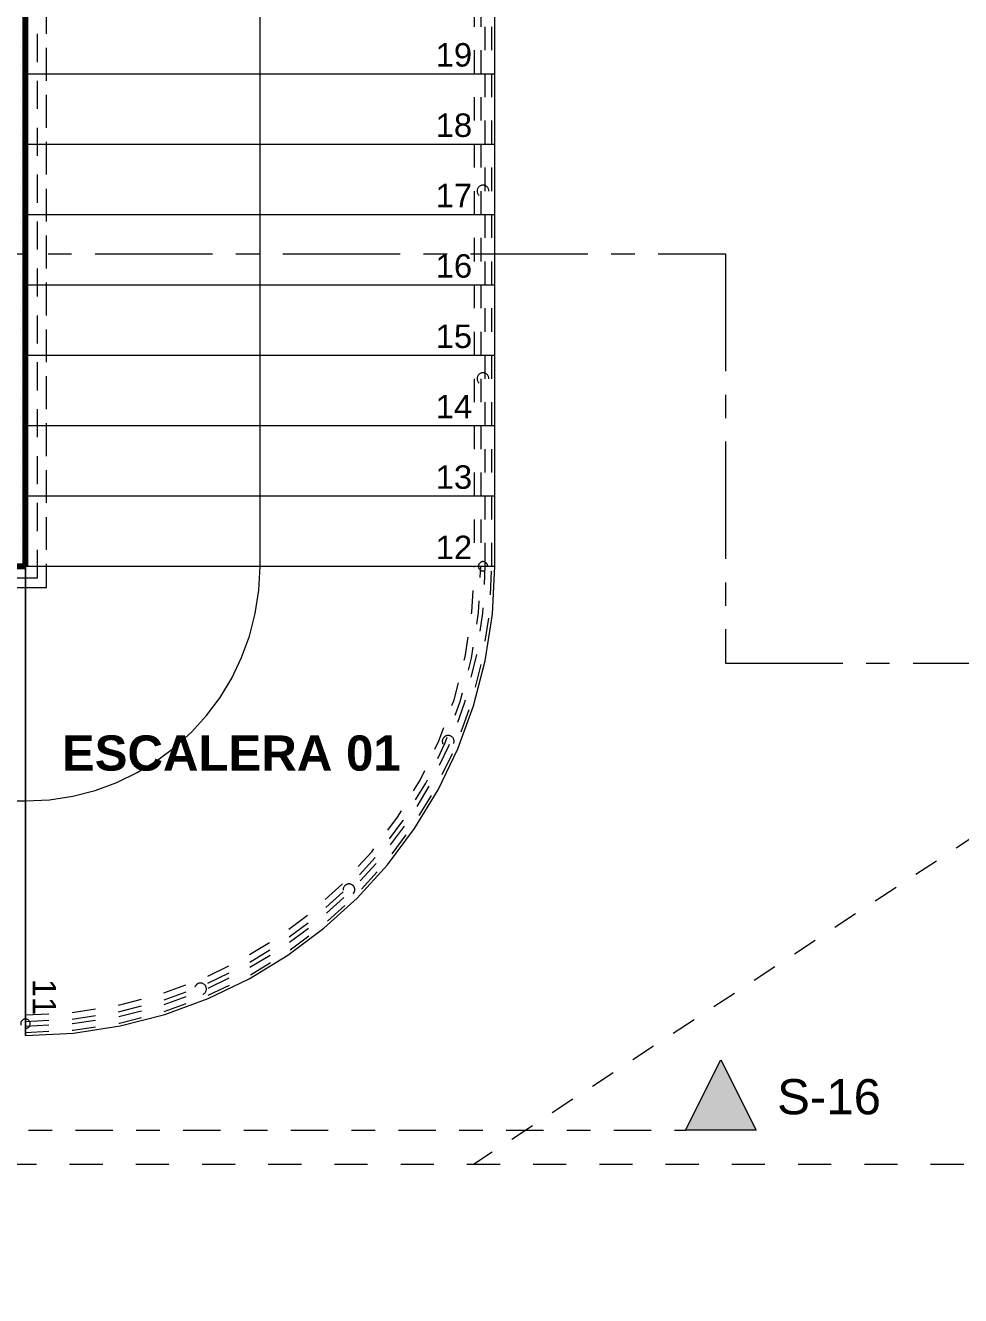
# Model space of a CAD drawing. Header units: inches. Extents: x -38 to 5698, y -33 to 92.
# Drawn here: x 25.97 to 29.95, y 19.24 to 24.66 of the extents above; entities that cross this region are included whole.
import ezdxf

# ---------------------------------------------------------------- set-up
doc = ezdxf.new("R2010")
doc.units = ezdxf.units.IN
doc.header["$MEASUREMENT"] = 0
doc.set_wipeout_variables(frame=1)
for name, pattern in [('ACAD_ISO04W100', [30, 24, -3, 0, -3]), ('Oculto', [0.15875, 0.105833, -0.052917]), ('Punto & Raya', [0.65, 0.5, -0.075, 0, -0.075]), ('Punto & Rayas', [0.335139, 0.15875, -0.088194, 0, -0.088194]), ('Raya Pequeña', [0.141111, 0.070556, -0.070556]), ('Rayas', [0.282222, 0.141111, -0.141111]), ('Wipeout_Contour', [1, 0, -1])]:
    doc.linetypes.add(name, pattern=pattern)
for name, color, linetype in [('02 _ ARQ _ ZON _ Espacio.3D', 7, 'Continuous'), ('08 _ STR _ EXT _ 07 Losa Aligerada', 7, 'Continuous'), ('08 _ STR _ EXT _ 10 Vereda Exterior', 7, 'Continuous'), ('08 _ STR _ EXT _ 11 Escaleras', 7, 'Continuous'), ('08 _ STR _ EXT _ 12 Ascensor', 7, 'Continuous'), ('Dibujo 2D - General', 7, 'Continuous'), ('Interior - Escaleras & Barandillas', 7, 'Continuous'), ('Marcador - Secciones', 251, 'Continuous'), ('Notas - Textos', 7, 'Continuous')]:
    doc.layers.add(name, color=color, linetype=linetype)
doc.styles.add('Estilo_Generado_1', font='swisseb.ttf')
doc.styles.add('Estilo_Generado_3', font='arial.ttf')
pattern_1 = [(0, (0, 0), (0, 0.3897114), [0.024375, -0.200625]), (0, (0.1125, 0.19486), (0, 0.3897114), [0.024375, -0.200625]), (60, (0, 0), (-0.3375, 0.1948557), [0.024375, -0.200625]), (60, (0.225, 0), (-0.3375, 0.1948557), [0.024375, -0.200625]), (120, (0.02437, 0), (0.3375, 0.1948557), [0.024375, -0.200625]), (120, (0.24938, 0), (0.3375, 0.1948557), [0.024375, -0.200625]), (0, (0, 0.0375), (0, 0.075), [0, -0.075, 0, -0.1125]), (45, (0.0375, 0.0375), (-0.05303301, 0.05303301), [0, -0.05625, 0, -0.09375])]

msp = doc.modelspace()

# ---------------------------------------------------------------- hatches: boundary and pattern name
at = {"layer": '08 _ STR _ EXT _ 10 Vereda Exterior', "linetype": 'Continuous', "lineweight": 13}
h = msp.add_hatch(dxfattribs=at)
h.set_pattern_fill('RETÍCULA_100X100_0002', color=251, style=0, pattern_type=2)
h.set_pattern_definition([(360, (3.7574, 18.3027), (0, 2.53199), []), (90, (3.7574, 18.3027), (-3.6, 0), [])])
h.paths.add_polyline_path([(2.17, 3.6213), (4.2913, 1.5), (9.32, 1.5), (9.32, 6.5), (40.52, 6.5), (40.52, 1.5), (52.92, 1.5), (52.92, 19.0859), (51.57, 19.0859), (51.57, 7.2), (9.07, 7.2), (9.07, 7.85), (6.5201, 7.85, -0.414214), (6.2701, 8.1), (6.2701, 8.85, -0.414213), (6.5201, 9.1), (9.07, 9.1), (9.07, 12), (6.5201, 12, -0.414214), (6.2701, 12.25), (6.2701, 13, -0.414213), (6.5201, 13.25), (9.07, 13.25), (9.07, 16.15), (6.5201, 16.15, -0.414214), (6.2701, 16.4), (6.2701, 17.15, -0.414213), (6.5201, 17.4), (8.77, 17.4), (8.7706, 21.0499), (2.17, 21.0499)])
at = {"layer": 'Marcador - Secciones', "linetype": 'Continuous', "lineweight": 20}
msp.add_hatch(color=152, dxfattribs=at).paths.add_polyline_path([(29.0832, 19.9456), (28.9332, 20.2456), (28.7832, 19.9456)])

# ---------------------------------------------------------------- linework, layer by layer
at = {"layer": '02 _ ARQ _ ZON _ Espacio.3D', "color": 254, "linetype": 'Continuous', "lineweight": 0, "flags": 128}
msp.add_lwpolyline([(23.57, 22.25), (23.07, 22.25), (23.07, 22.7), (23.57, 22.7), (23.57, 24.4), (23.07, 24.4), (23.07, 24.85), (23.57, 24.85), (23.57, 24.75), (25.97, 24.75), (25.97, 22.35), (23.57, 22.35)], close=True, dxfattribs=at)
at = {"layer": '08 _ STR _ EXT _ 07 Losa Aligerada', "color": 7, "linetype": 'Rayas', "lineweight": 18, "flags": 128}
msp.add_lwpolyline([(25.5251, 19.8, -0.137981), (23.57, 20.35), (23.57, 22.3499), (23.57, 24.7499), (23.57, 26.75, -0.137981), (25.5251, 27.3), (39.32, 27.3, -1), (39.32, 19.8)], format="xyb", close=True, dxfattribs=at)
at = {"layer": 'Interior - Escaleras & Barandillas', "color": 161, "linetype": 'Raya Pequeña', "lineweight": 13, "flags": 128}
for points in [[(27.7946, 21.5942, 1), (27.7484, 21.6133, 1)], [(27.3665, 20.9535, 1), (27.3312, 20.9888, 1)], [(26.7258, 20.5253, 1), (26.7066, 20.5715, 1)]]:
    msp.add_lwpolyline(points, format="xyb", close=True, dxfattribs=at)
at = {"layer": 'Marcador - Secciones', "color": 251, "linetype": 'Punto & Raya', "lineweight": 13}
for p, q in [((28.9526, 23.6815), (28.9526, 21.9367)), ((28.9526, 21.9367), (56.7072, 21.9367))]:
    msp.add_line(p, q, dxfattribs=at)
at = {"layer": 'Marcador - Secciones', "color": 251, "linetype": 'Punto & Rayas', "lineweight": 13}
msp.add_line((22.5135, 19.9456), (28.7832, 19.9456), dxfattribs=at)
at = {"layer": 'Marcador - Secciones', "color": 152, "linetype": 'Continuous', "lineweight": 20, "flags": 128}
msp.add_lwpolyline([(29.0832, 19.9456), (28.7832, 19.9456), (28.9332, 20.2456)], close=True, dxfattribs=at)

# ---------------------------------------------------------------- texts
at = {"layer": '08 _ STR _ EXT _ 11 Escaleras', "color": 7, "lineweight": 13, "insert": (26.0507, 20.5917), "char_height": 0.1, "attachment_point": 4, "rotation": 270, "style": 'Estilo_Generado_3'}
msp.add_mtext('\\A1;{\\pql;\\fArial|b0|i0|c0|p34;11}', dxfattribs=at)
at = {"layer": 'Marcador - Secciones', "color": 152, "lineweight": 20, "insert": (29.1732, 20.0117), "char_height": 0.15, "attachment_point": 7, "style": 'Estilo_Generado_3'}
msp.add_mtext('\\A1;{\\pql;\\pt0;\\fArial|b0|i0|c0|p34;S-16}', dxfattribs=at)
at = {"layer": 'Notas - Textos', "color": 251, "linetype": 'Continuous', "lineweight": 13, "insert": (26.8473, 21.629), "char_height": 0.15, "width": 1.604223, "attachment_point": 2, "line_spacing_factor": 0.970901, "style": 'Estilo_Generado_1'}
msp.add_mtext('\\A1;{\\pqc;\\fSwis721 Ex BT|b1|i0|c0|p34;ESCALERA\\fSwis721 Ex BT|b1|i0|c0|p34; 01}', dxfattribs=at)

# ---------------------------------------------------------------- next in the draw order: wipeouts: each hides what was drawn before it
at = {"color": 254, "linetype": 'Wipeout_Contour', "lineweight": 0, "ltscale": 167.00875}
msp.add_wipeout([(25.67, 22.35), (25.67, 20.698), (25.7744, 20.35), (25.97, 20.35), (25.97, 22.35)], dxfattribs=at).dxf.layer = '08 _ STR _ EXT _ 11 Escaleras'

# ---------------------------------------------------------------- next in the draw order: linework, layer by layer
at = {"layer": '08 _ STR _ EXT _ 11 Escaleras', "color": 161, "linetype": 'ACAD_ISO04W100', "lineweight": 13}
for p, q in [((25.97, 22.35), (25.67, 22.35)), ((25.97, 20.35), (25.97, 22.35)), ((27.97, 22.35), (25.97, 22.35)), ((25.97, 22.35), (25.97, 20.35)), ((25.4744, 21.35), (25.97, 21.35))]:
    msp.add_line(p, q, dxfattribs=at)
msp.add_arc((25.97, 22.35), 2, 270, 0, dxfattribs=at)
at = {"layer": 'Interior - Escaleras & Barandillas', "color": 161, "linetype": 'Raya Pequeña', "lineweight": 13}
for p, q in [((26.02, 22.3), (23.57, 22.3)), ((23.57, 22.26), (26.06, 22.26))]:
    msp.add_line(p, q, dxfattribs=at)
at = {"layer": 'Interior - Escaleras & Barandillas', "color": 161, "linetype": 'Raya Pequeña', "lineweight": 13, "flags": 128}
msp.add_lwpolyline([(24.7213, 22.26), (26.02, 22.26), (26.02, 22.3), (24.6982, 22.3)], close=True, dxfattribs=at)
msp.add_lwpolyline([(25.97, 20.38, 1), (25.97, 20.42, 1)], format="xyb", close=True, dxfattribs=at)

# ---------------------------------------------------------------- next in the draw order: wipeouts: each hides what was drawn before it
at = {"color": 254, "linetype": 'Wipeout_Contour', "lineweight": 0, "ltscale": 140.498424}
msp.add_wipeout([(25.97, 22.65), (25.97, 22.35), (27.97, 22.35), (27.97, 22.65)], dxfattribs=at).dxf.layer = '08 _ STR _ EXT _ 11 Escaleras'

# ---------------------------------------------------------------- next in the draw order: hatches: boundary and pattern name
at = {"layer": '08 _ STR _ EXT _ 12 Ascensor', "linetype": 'Continuous', "lineweight": 9}
h = msp.add_hatch(dxfattribs=at)
h.set_pattern_fill('HORMIGÓN_EN_MASA_0002', style=0, pattern_type=2)
h.set_pattern_definition(pattern_1)
h.paths.add_polyline_path([(25.72, 22.6), (25.97, 22.35), (25.97, 22.6)])
h = msp.add_hatch(dxfattribs=at)
h.set_pattern_fill('HORMIGÓN_EN_MASA_0002', style=0, pattern_type=2)
h.set_pattern_definition(pattern_1)
h.paths.add_polyline_path([(25.72, 22.35), (25.97, 22.35), (25.72, 22.6)])

# ---------------------------------------------------------------- next in the draw order: linework, layer by layer
at = {"layer": '08 _ STR _ EXT _ 11 Escaleras', "color": 161, "linetype": 'ACAD_ISO04W100', "lineweight": 13}
for p, q in [((25.97, 22.65), (25.97, 22.35)), ((27.97, 22.65), (25.97, 22.65)), ((27.97, 22.35), (27.97, 22.65)), ((25.97, 22.35), (27.97, 22.35))]:
    msp.add_line(p, q, dxfattribs=at)
msp.add_arc((25.97, 22.35), 1, 270, 0, dxfattribs=at)
at = {"layer": '08 _ STR _ EXT _ 12 Ascensor', "color": 7, "linetype": 'Continuous', "lineweight": 80, "flags": 128}
for points in [[(25.97, 22.35), (25.97, 22.6)], [(23.57, 22.35), (25.97, 22.35)]]:
    msp.add_lwpolyline(points, dxfattribs=at)
at = {"layer": 'Interior - Escaleras & Barandillas', "color": 161, "linetype": 'Raya Pequeña', "lineweight": 13, "flags": 128}
msp.add_lwpolyline([(27.94, 22.35, 1), (27.9, 22.35, 1)], format="xyb", close=True, dxfattribs=at)
at = {"layer": 'Interior - Escaleras & Barandillas', "color": 161, "linetype": 'Raya Pequeña', "lineweight": 13}
for radius in [1.9875, 1.9125, 1.9598, 1.9403, 1.9598, 1.9403, 1.9598, 1.9403, 1.9598, 1.9403, 1.9598, 1.9403, 1.9598, 1.9403]:
    msp.add_arc((25.97, 22.35), radius, 270, 0, dxfattribs=at)

# ---------------------------------------------------------------- next in the draw order: texts
at = {"layer": '08 _ STR _ EXT _ 11 Escaleras', "color": 7, "lineweight": 13, "insert": (27.7182, 22.4307), "char_height": 0.1, "attachment_point": 4, "rotation": 360, "style": 'Estilo_Generado_3'}
msp.add_mtext('\\A1;{\\pql;\\fArial|b0|i0|c0|p34;12}', dxfattribs=at)

# ---------------------------------------------------------------- next in the draw order: wipeouts: each hides what was drawn before it
at = {"color": 254, "linetype": 'Wipeout_Contour', "lineweight": 0, "ltscale": 141.270403}
msp.add_wipeout([(27.97, 22.95), (25.97, 22.95), (25.97, 22.65), (27.97, 22.65)], dxfattribs=at).dxf.layer = '08 _ STR _ EXT _ 11 Escaleras'

# ---------------------------------------------------------------- next in the draw order: linework, layer by layer
at = {"layer": '08 _ STR _ EXT _ 11 Escaleras', "color": 161, "linetype": 'ACAD_ISO04W100', "lineweight": 13}
for p, q in [((27.97, 22.95), (25.97, 22.95)), ((25.97, 22.95), (25.97, 22.65)), ((27.97, 22.65), (27.97, 22.95)), ((25.97, 22.65), (27.97, 22.65))]:
    msp.add_line(p, q, dxfattribs=at)

# ---------------------------------------------------------------- next in the draw order: texts
at = {"layer": '08 _ STR _ EXT _ 11 Escaleras', "color": 7, "lineweight": 13, "insert": (27.7182, 22.7299), "char_height": 0.1, "attachment_point": 4, "style": 'Estilo_Generado_3'}
msp.add_mtext('\\A1;{\\pql;\\fArial|b0|i0|c0|p34;13}', dxfattribs=at)

# ---------------------------------------------------------------- next in the draw order: wipeouts: each hides what was drawn before it
at = {"color": 254, "linetype": 'Wipeout_Contour', "lineweight": 0, "ltscale": 142.048328}
msp.add_wipeout([(27.97, 23.25), (25.97, 23.25), (25.97, 22.95), (27.97, 22.95)], dxfattribs=at).dxf.layer = '08 _ STR _ EXT _ 11 Escaleras'

# ---------------------------------------------------------------- next in the draw order: linework, layer by layer
at = {"layer": '08 _ STR _ EXT _ 11 Escaleras', "color": 161, "linetype": 'ACAD_ISO04W100', "lineweight": 13}
for p, q in [((27.97, 23.25), (25.97, 23.25)), ((25.97, 23.25), (25.97, 22.95)), ((27.97, 22.95), (27.97, 23.25)), ((25.97, 22.95), (27.97, 22.95))]:
    msp.add_line(p, q, dxfattribs=at)
at = {"layer": 'Interior - Escaleras & Barandillas', "color": 161, "linetype": 'Raya Pequeña', "lineweight": 13, "flags": 128}
msp.add_lwpolyline([(27.945, 23.15, 1), (27.895, 23.15, 1)], format="xyb", close=True, dxfattribs=at)

# ---------------------------------------------------------------- next in the draw order: texts
at = {"layer": '08 _ STR _ EXT _ 11 Escaleras', "color": 7, "lineweight": 13, "insert": (27.7182, 23.0307), "char_height": 0.1, "attachment_point": 4, "style": 'Estilo_Generado_3'}
msp.add_mtext('\\A1;{\\pql;\\fArial|b0|i0|c0|p34;14}', dxfattribs=at)

# ---------------------------------------------------------------- next in the draw order: wipeouts: each hides what was drawn before it
at = {"color": 254, "linetype": 'Wipeout_Contour', "lineweight": 0, "ltscale": 142.832101}
msp.add_wipeout([(27.97, 23.55), (25.97, 23.55), (25.97, 23.25), (27.97, 23.25)], dxfattribs=at).dxf.layer = '08 _ STR _ EXT _ 11 Escaleras'

# ---------------------------------------------------------------- next in the draw order: linework, layer by layer
at = {"layer": '08 _ STR _ EXT _ 11 Escaleras', "color": 161, "linetype": 'ACAD_ISO04W100', "lineweight": 13}
for p, q in [((27.97, 23.55), (25.97, 23.55)), ((25.97, 23.55), (25.97, 23.25)), ((27.97, 23.25), (27.97, 23.55)), ((25.97, 23.25), (27.97, 23.25))]:
    msp.add_line(p, q, dxfattribs=at)

# ---------------------------------------------------------------- next in the draw order: texts
at = {"layer": '08 _ STR _ EXT _ 11 Escaleras', "color": 7, "lineweight": 13, "insert": (27.7182, 23.3299), "char_height": 0.1, "attachment_point": 4, "style": 'Estilo_Generado_3'}
msp.add_mtext('\\A1;{\\pql;\\fArial|b0|i0|c0|p34;15}', dxfattribs=at)

# ---------------------------------------------------------------- next in the draw order: wipeouts: each hides what was drawn before it
at = {"color": 254, "linetype": 'Wipeout_Contour', "lineweight": 0, "ltscale": 143.621626}
msp.add_wipeout([(27.97, 23.85), (25.97, 23.85), (25.97, 23.55), (27.97, 23.55)], dxfattribs=at).dxf.layer = '08 _ STR _ EXT _ 11 Escaleras'

# ---------------------------------------------------------------- next in the draw order: linework, layer by layer
at = {"layer": '08 _ STR _ EXT _ 11 Escaleras', "color": 161, "linetype": 'ACAD_ISO04W100', "lineweight": 13}
for p, q in [((27.97, 23.85), (25.97, 23.85)), ((25.97, 23.85), (25.97, 23.55)), ((27.97, 23.55), (27.97, 23.85)), ((25.97, 23.55), (27.97, 23.55))]:
    msp.add_line(p, q, dxfattribs=at)
at = {"layer": 'Marcador - Secciones', "color": 251, "linetype": 'Punto & Raya', "lineweight": 13}
msp.add_line((4.6666, 23.6815), (28.9526, 23.6815), dxfattribs=at)

# ---------------------------------------------------------------- next in the draw order: texts
at = {"layer": '08 _ STR _ EXT _ 11 Escaleras', "color": 7, "lineweight": 13, "insert": (27.7182, 23.6299), "char_height": 0.1, "attachment_point": 4, "style": 'Estilo_Generado_3'}
msp.add_mtext('\\A1;{\\pql;\\fArial|b0|i0|c0|p34;16}', dxfattribs=at)

# ---------------------------------------------------------------- next in the draw order: wipeouts: each hides what was drawn before it
at = {"color": 254, "linetype": 'Wipeout_Contour', "lineweight": 0, "ltscale": 144.416807}
msp.add_wipeout([(27.97, 24.15), (25.97, 24.15), (25.97, 23.85), (27.97, 23.85)], dxfattribs=at).dxf.layer = '08 _ STR _ EXT _ 11 Escaleras'

# ---------------------------------------------------------------- next in the draw order: linework, layer by layer
at = {"layer": '08 _ STR _ EXT _ 11 Escaleras', "color": 161, "linetype": 'ACAD_ISO04W100', "lineweight": 13}
for p, q in [((27.97, 24.15), (25.97, 24.15)), ((25.97, 24.15), (25.97, 23.85)), ((27.97, 23.85), (27.97, 24.15)), ((25.97, 23.85), (27.97, 23.85))]:
    msp.add_line(p, q, dxfattribs=at)
at = {"layer": 'Interior - Escaleras & Barandillas', "color": 161, "linetype": 'Raya Pequeña', "lineweight": 13, "flags": 128}
msp.add_lwpolyline([(27.945, 23.95, 1), (27.895, 23.95, 1)], format="xyb", close=True, dxfattribs=at)

# ---------------------------------------------------------------- next in the draw order: texts
at = {"layer": '08 _ STR _ EXT _ 11 Escaleras', "color": 7, "lineweight": 13, "insert": (27.7182, 23.9307), "char_height": 0.1, "attachment_point": 4, "style": 'Estilo_Generado_3'}
msp.add_mtext('\\A1;{\\pql;\\fArial|b0|i0|c0|p34;17}', dxfattribs=at)

# ---------------------------------------------------------------- next in the draw order: wipeouts: each hides what was drawn before it
at = {"color": 254, "linetype": 'Wipeout_Contour', "lineweight": 0, "ltscale": 145.217553}
msp.add_wipeout([(27.97, 24.45), (25.97, 24.45), (25.97, 24.15), (27.97, 24.15)], dxfattribs=at).dxf.layer = '08 _ STR _ EXT _ 11 Escaleras'

# ---------------------------------------------------------------- next in the draw order: linework, layer by layer
at = {"layer": '08 _ STR _ EXT _ 11 Escaleras', "color": 161, "linetype": 'ACAD_ISO04W100', "lineweight": 13}
for p, q in [((27.97, 24.45), (25.97, 24.45)), ((25.97, 24.45), (25.97, 24.15)), ((27.97, 24.15), (27.97, 24.45)), ((25.97, 24.15), (27.97, 24.15))]:
    msp.add_line(p, q, dxfattribs=at)

# ---------------------------------------------------------------- next in the draw order: texts
at = {"layer": '08 _ STR _ EXT _ 11 Escaleras', "color": 7, "lineweight": 13, "insert": (27.7182, 24.2299), "char_height": 0.1, "attachment_point": 4, "style": 'Estilo_Generado_3'}
msp.add_mtext('\\A1;{\\pql;\\fArial|b0|i0|c0|p34;18}', dxfattribs=at)

# ---------------------------------------------------------------- next in the draw order: wipeouts: each hides what was drawn before it
at = {"color": 254, "linetype": 'Wipeout_Contour', "lineweight": 0, "ltscale": 146.023772}
msp.add_wipeout([(27.97, 24.75), (25.97, 24.75), (25.97, 24.45), (27.97, 24.45)], dxfattribs=at).dxf.layer = '08 _ STR _ EXT _ 11 Escaleras'

# ---------------------------------------------------------------- next in the draw order: hatches: boundary and pattern name
at = {"layer": '08 _ STR _ EXT _ 12 Ascensor', "linetype": 'Continuous', "lineweight": 9}
h = msp.add_hatch(dxfattribs=at)
h.set_pattern_fill('HORMIGÓN_EN_MASA_0002', style=0, pattern_type=2)
h.set_pattern_definition(pattern_1)
h.paths.add_polyline_path([(25.72, 24.5), (25.97, 24.5), (25.97, 24.75)])
h = msp.add_hatch(dxfattribs=at)
h.set_pattern_fill('HORMIGÓN_EN_MASA_0002', style=0, pattern_type=2)
h.set_pattern_definition(pattern_1)
h.paths.add_polyline_path([(25.72, 24.5), (25.72, 22.6), (25.97, 22.6), (25.97, 24.5)])

# ---------------------------------------------------------------- next in the draw order: linework, layer by layer
at = {"layer": '08 _ STR _ EXT _ 11 Escaleras', "color": 161, "linetype": 'ACAD_ISO04W100', "lineweight": 13}
for p, q in [((25.97, 24.75), (25.97, 24.45)), ((26.97, 22.35), (26.97, 24.75)), ((27.97, 24.45), (27.97, 24.75)), ((25.97, 24.45), (27.97, 24.45))]:
    msp.add_line(p, q, dxfattribs=at)
at = {"layer": '08 _ STR _ EXT _ 12 Ascensor', "color": 7, "linetype": 'Continuous', "lineweight": 80, "flags": 128}
msp.add_lwpolyline([(25.97, 22.6), (25.97, 24.75)], dxfattribs=at)
at = {"layer": 'Dibujo 2D - General', "color": 7, "linetype": 'Oculto', "lineweight": 13}
msp.add_line((39.32, 27.3), (27.8788, 19.8), dxfattribs=at)
at = {"layer": 'Interior - Escaleras & Barandillas', "color": 161, "linetype": 'Raya Pequeña', "lineweight": 13}
for p, q in [((26.06, 22.26), (26.06, 24.84)), ((26.02, 24.8), (26.02, 22.3)), ((27.8825, 24.75), (27.8825, 22.35)), ((27.9102, 24.75), (27.9102, 22.35)), ((27.9102, 24.75), (27.9102, 22.35)), ((27.9102, 24.75), (27.9102, 22.35)), ((27.9102, 24.75), (27.9102, 22.35)), ((27.9102, 24.75), (27.9102, 22.35)), ((27.9102, 24.75), (27.9102, 22.35)), ((27.9297, 22.35), (27.9297, 24.75)), ((27.9297, 22.35), (27.9297, 24.75)), ((27.9297, 22.35), (27.9297, 24.75)), ((27.9297, 22.35), (27.9297, 24.75)), ((27.9297, 22.35), (27.9297, 24.75)), ((27.9297, 22.35), (27.9297, 24.75)), ((27.9575, 22.35), (27.9575, 24.75))]:
    msp.add_line(p, q, dxfattribs=at)
at = {"layer": 'Interior - Escaleras & Barandillas', "color": 161, "linetype": 'Raya Pequeña', "lineweight": 13, "flags": 128}
msp.add_lwpolyline([(26.02, 22.26), (26.06, 22.26), (26.06, 24.8), (26.02, 24.8)], close=True, dxfattribs=at)

# ---------------------------------------------------------------- next in the draw order: texts
at = {"layer": '08 _ STR _ EXT _ 11 Escaleras', "color": 7, "lineweight": 13, "insert": (27.7182, 24.5299), "char_height": 0.1, "attachment_point": 4, "style": 'Estilo_Generado_3'}
msp.add_mtext('\\A1;{\\pql;\\fArial|b0|i0|c0|p34;19}', dxfattribs=at)

doc.saveas('drawing.dxf')
